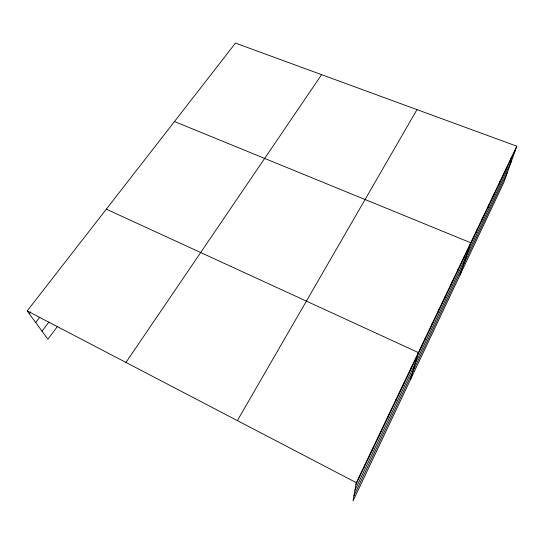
<?xml version="1.0" encoding="UTF-8"?>
<svg xmlns="http://www.w3.org/2000/svg" width="544" height="544" viewBox="0 0 544 544"><rect width="100%" height="100%" fill="white"/><g stroke="black" fill="none" stroke-linecap="round" stroke-linejoin="round"><path stroke-width="0.82" d="M516.8 146.193L356.286 482.671L353.042 500.902L503.826 182.478L516.8 146.193L235.484 43.098L27.2 310.896L47.913 339.232L57.548 326.339M364.269 467.078L364.664 465.113M372.395 450.031L372.851 447.943M380.344 433.357L380.854 431.161M388.117 417.051L388.688 414.752M395.719 401.098L396.345 398.698M403.165 385.485L403.838 382.99M410.448 370.206L411.169 367.615M410.7 379.134L418.35 352.573L106.318 209.168M424.565 340.592L425.374 337.838M431.399 326.244L432.256 323.415M438.104 312.188L439.001 309.278M444.666 298.418L445.604 295.433M451.105 284.913L452.078 281.867M457.409 271.68L458.422 268.573M463.597 258.706L464.637 255.537M460 275.033L470.737 242.753L174.474 121.53M475.789 233.131L476.891 229.847M481.794 220.531L482.929 217.185M487.682 208.175L488.852 204.775M493.462 196.051L494.659 192.61M499.134 184.158L500.351 180.669M504.696 172.496L505.94 168.96M510.15 161.044L511.421 157.468M353.954 495.774L507.525 172.128M354.94 490.205L511.496 161.031M355.953 484.52L515.508 149.804M237.368 420.6L417.003 109.616M125.956 362.447L321.613 74.657M42.038 331.194L48.967 322.021M35.707 322.531L39.78 317.206M29.274 313.738L30.777 311.8M27.2 310.896L356.286 482.671"/></g></svg>
